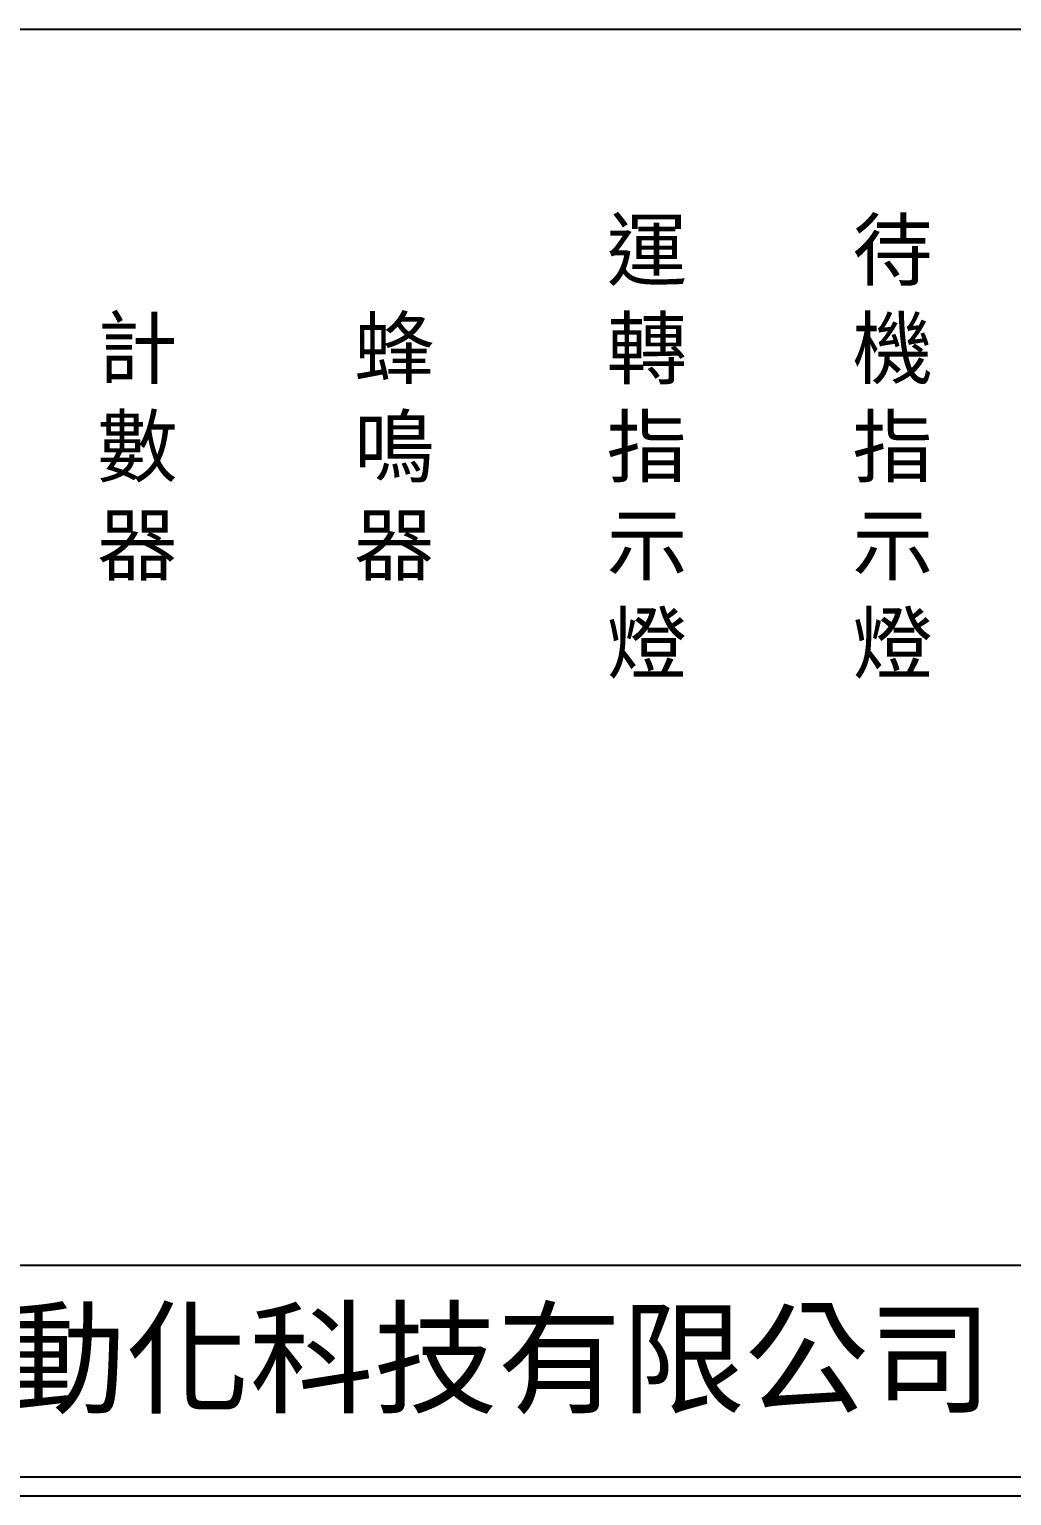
# Model space of a CAD drawing. Extents: x 889 to 1176, y 251 to 455.
# Drawn here: x 954 to 1019, y 251.2 to 348.2 of the extents above; entities that cross this region are included whole.
import ezdxf

# ---------------------------------------------------------------- set-up
doc = ezdxf.new("R2010")
doc.units = 0
doc.layers.add('圖框層', color=7, linetype='CONTINUOUS')
doc.layers.add('標尺寸層', color=3, linetype='CONTINUOUS')
doc.styles.add('CNS', font='romanc.shx', dxfattribs={"bigfont": 'chineset.shx'})
doc.styles.add('STSL', font='kaiu.ttf')

msp = doc.modelspace()

# ---------------------------------------------------------------- linework, layer by layer
at = {"layer": '圖框層', "color": 7}
for p, q in [((890.321, 266.445), (1174.821, 266.445)), ((890.321, 252.445), (1174.821, 252.445)), ((889.071, 251.195), (1176.071, 251.195))]:
    msp.add_line(p, q, dxfattribs=at)
at = {"layer": '標尺寸層', "color": 7}
msp.add_line((893.818, 348.153), (1171.69, 348.153), dxfattribs=at)

# ---------------------------------------------------------------- texts
at = {"layer": '圖框層', "color": 4, "style": 'STSL'}
msp.add_text('泓陞自動化科技有限公司', height=6, dxfattribs=at).set_placement((927.675, 257.271))
at = {"layer": '標尺寸層', "color": 7, "char_height": 3.9, "width": 2.84806, "attachment_point": 5, "style": 'CNS'}
for s, insert in [('{\\fDFKai-SB|b0|i0|c136|p65;運轉指示燈}', (994.854, 320.36)), ('{\\fDFKai-SB|b0|i0|c136|p65;待機指示燈}', (1011.103, 320.36)), ('{\\fDFKai-SB|b0|i0|c136|p65;計數器}', (961.167, 320.36)), ('{\\fDFKai-SB|b0|i0|c136|p65;蜂鳴器}', (978.15, 320.36))]:
    msp.add_mtext(s, dxfattribs=dict(at, insert=insert))

doc.saveas('drawing.dxf')
